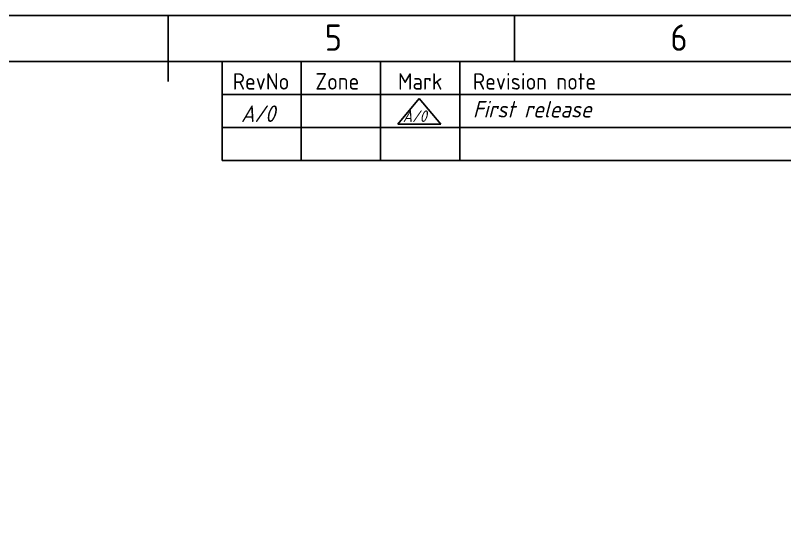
# Model space of a CAD drawing. Header units: inches. Extents: x 32166 to 66782, y 2386 to 7162.
# Drawn here: x 33326 to 34049, y 3751 to 4229 of the extents above; entities that cross this region are included whole.
import ezdxf
from ezdxf.enums import TextEntityAlignment as Align

# ---------------------------------------------------------------- set-up
doc = ezdxf.new("R2010")
doc.units = ezdxf.units.IN
doc.header["$LTSCALE"] = 0.64311
doc.header["$MEASUREMENT"] = 0
doc.layers.get('0').update_dxf_attribs({"linetype": 'CONTINUOUS'})
doc.styles.add('ISO Proportional', font='isocp')

msp = doc.modelspace()

# ---------------------------------------------------------------- linework, layer by layer
for p, q in [((33469.16, 4228.61), (33469.16, 4166.56)), ((33794.9, 4228.61), (33794.9, 4185.17)), ((34728.68, 4185.17), (32209.64, 4185.17)), ((33519.95, 4092.11), (33519.95, 4185.17)), ((33594.4, 4092.11), (33594.4, 4185.17)), ((33668.85, 4092.11), (33668.85, 4185.17)), ((33743.31, 4092.11), (33743.31, 4185.17)), ((33519.95, 4154.15), (34728.68, 4154.15)), ((33685.25, 4126.38), (33705.35, 4150.44)), ((33705.35, 4150.44), (33725.45, 4126.38)), ((33519.95, 4123.13), (34728.68, 4123.13)), ((33685.25, 4126.38), (33725.45, 4126.38)), ((33519.95, 4092.11), (34728.68, 4092.11))]:
    msp.add_line(p, q)
msp.add_lwpolyline([(32166.21, 2385.86), (34772.11, 2385.86), (34772.11, 4228.61), (32166.21, 4228.61)], close=True)

# ---------------------------------------------------------------- texts
at = {"style": 'ISO Proportional'}
for s, p in [('5', (33624.53, 4207.7)), ('6', (33949.51, 4207.7))]:
    msp.add_text(s, height=24.82, dxfattribs=at).set_placement(p, align=Align.MIDDLE)
for s, height, p in [('RevNo', 15.511, (33529.92, 4166.56)), ('Zone', 15.511, (33607.62, 4166.56)), ('Mark', 15.511, (33685.3, 4166.56)), ('Revision note', 15.5114, (33755.72, 4166.56))]:
    msp.add_text(s, height=height, dxfattribs=at).set_placement(p, align=Align.MIDDLE_LEFT)
at = {"style": 'ISO Proportional', "oblique": 15}
for s, height, p in [('First release', 15.5114, (33755.72, 4140.36)), ('A/0', 15.511, (33537.7, 4136.2)), ('A/0', 10.858, (33689.85, 4133.88))]:
    msp.add_text(s, height=height, dxfattribs=at).set_placement(p, align=Align.MIDDLE_LEFT)

doc.saveas('drawing.dxf')
